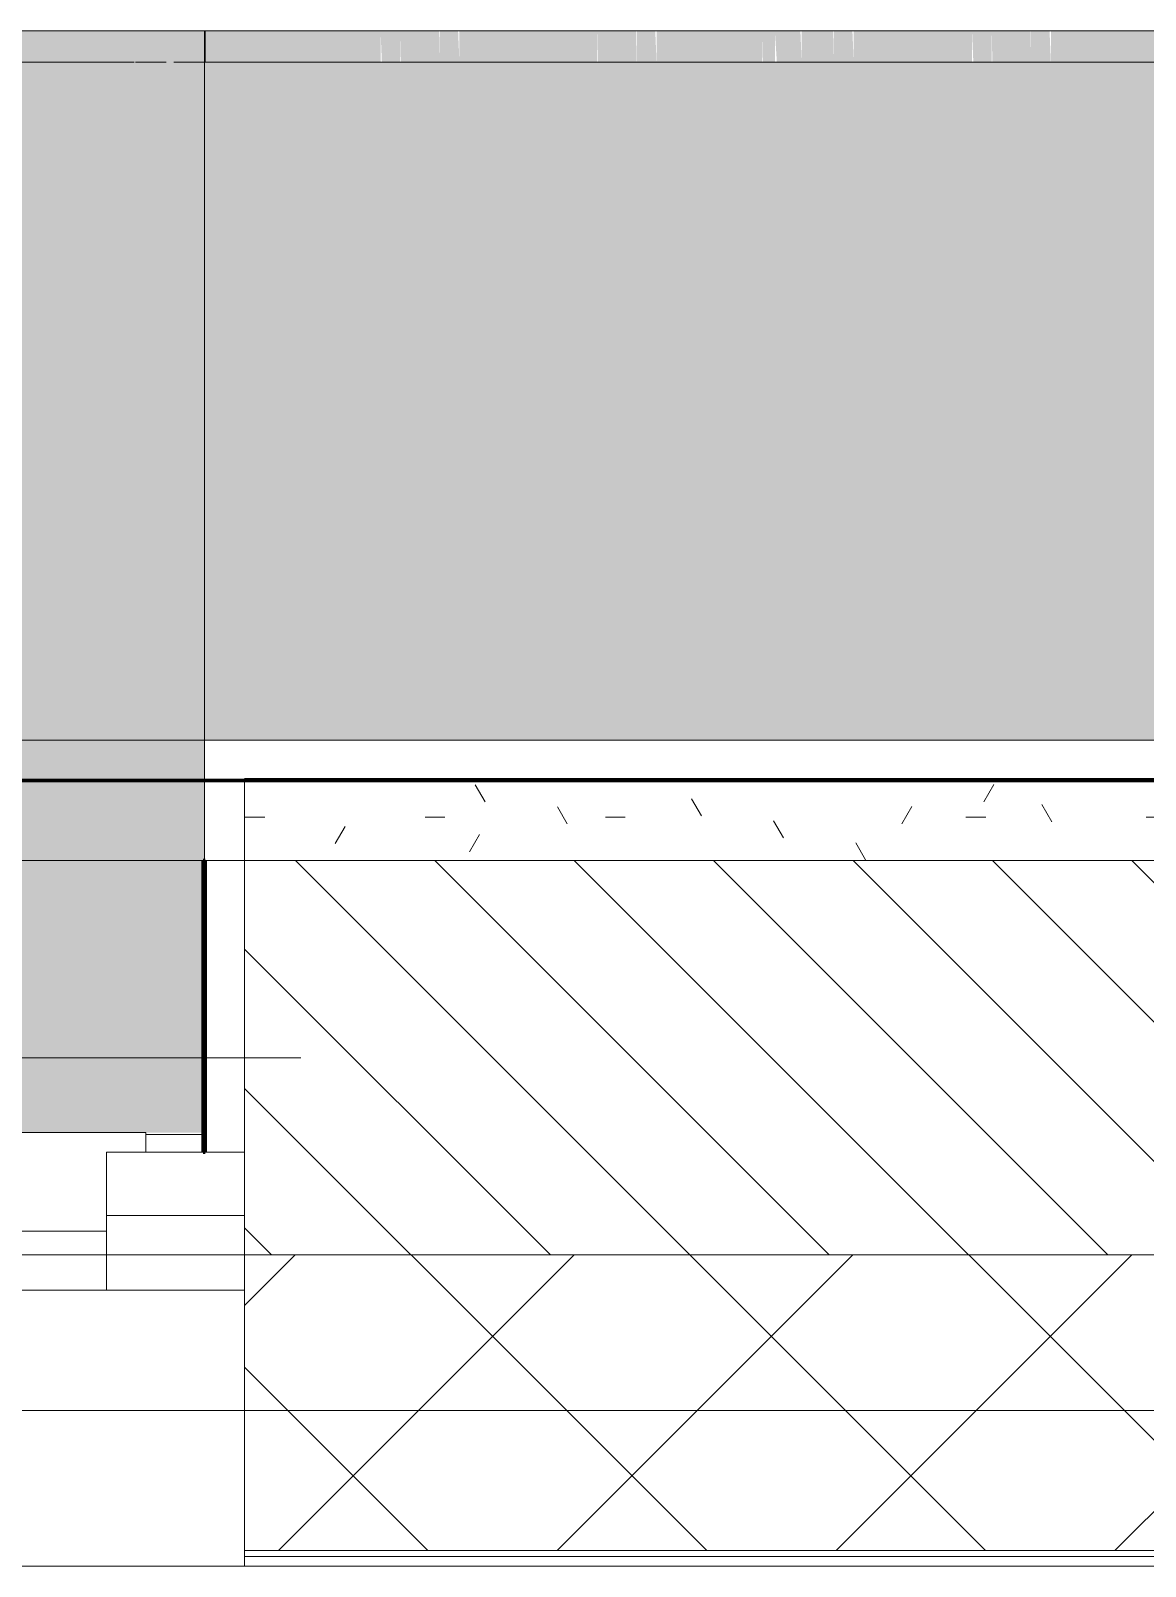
# Model space of a CAD drawing. Header units: millimetres. Extents: x -4060 to 187734, y -8553 to 29000.
# Drawn here: x 27202 to 27767, y -258 to 521 of the extents above; entities that cross this region are included whole.
import ezdxf

# ---------------------------------------------------------------- set-up
doc = ezdxf.new("R2010")
doc.units = ezdxf.units.MM
doc.linetypes.add('Осевая', pattern=[3175, 635, -476.25, 1587.5, -476.25])
for name, color, linetype, lineweight in [('A-GLAZ', 7, 'Continuous', 9), ('A-GLAZ-1', 7, 'Continuous', 13), ('A-WALL', 7, 'Continuous', 9), ('I-WALL', 7, 'Continuous', 9), ('Оси-2', 7, 'Осевая', 9)]:
    doc.layers.add(name, color=color, linetype=linetype, lineweight=lineweight)
for name, color, linetype, lineweight, true_color in [('A-WALL-1', 7, 'Continuous', 9, 0xc0c0c0), ('I-WALL-17', 7, 'Continuous', 80, 0xffd2ff), ('I-WALL-4', 7, 'Continuous', 9, 0xc0c0c0), ('I-WALL-5', 7, 'Continuous', 9, 0xcbc7bf), ('I-WALL-7', 7, 'Continuous', 80, 0xff80c0), ('I-WALL-9', 7, 'Continuous', 53, 0xeaa7bf), ('S-WALL-ANLY', 7, 'Continuous', 13, 0x008040), ('S-WALL-ANLY-1', 7, 'Continuous', 5, 0x008040), ('Знаки-2', 9, 'Continuous', 9, 0x808080), ('Знаки-3', 7, 'Continuous', 9, 0xd1cabb), ('Знаки-5', 7, 'Continuous', 9, 0xc1bbaf), ('Знаки-6', 7, 'Continuous', 9, 0xaba79f), ('Знаки-7', 7, 'Continuous', 9, 0xd5cdbe), ('Знаки-8', 7, 'Continuous', 9, 0xccc5b7), ('Знаки-9', 7, 'Continuous', 9, 0xd4ccbd)]:
    doc.layers.add(name, color=color, linetype=linetype, lineweight=lineweight, true_color=true_color)
doc.layers.add('Знаки-4', color=7, linetype='Continuous', lineweight=9, transparency=0.5)

# ---------------------------------------------------------------- blocks, each defined once
blk = doc.blocks.new('120_Окно_СКБ_1Ст - 120_Окно_СКБ_1Ст 900х2500_h_-V54-План отделки стен 1 этажа в осях 1-12')
at = {"layer": 'A-GLAZ'}
for p, q in [((450, -57), (-450, -57)), ((-430, -127), (-400, -127))]:
    blk.add_line(p, q, dxfattribs=at)
at = {"layer": 'A-GLAZ-1'}
for p, q in [((-450, -127), (-450, -57)), ((-450, -57), (-380, -57)), ((-380, -57), (-380, -127)), ((380, -87), (-380, -87)), ((-380, -87), (-380, -127)), ((-380, -127), (-450, -127)), ((-380, -127), (-400, -127)), ((-400, -127), (-400, -137)), ((-400, -137), (400, -137)), ((400, -137), (-400, -137))]:
    blk.add_line(p, q, dxfattribs=at)
blk = doc.blocks.new('Зашивка радиатора_ с перфорацией М1 - Зашивка радиатора_ с перфорацией М1-V83-План отделки стен 1 этажа в осях 1-12')
at = {"layer": 'Знаки-4'}
blk.add_hatch(color=256, dxfattribs=at).paths.add_polyline_path([(399.74, 380), (399.74, 379), (-430, 379), (-430, 180), (430, 180), (429.74, 380)])
h = blk.add_hatch(color=256, dxfattribs=at)
h.paths.add_polyline_path([(430.24, 180), (-430, 180), (-430, -163.94), (430, -163.94), (430.24, 131.84)])
h.paths.add_polyline_path([(-102.75, 90.35), (-97.69, 88.97), (-94.09, 85.35), (-92.75, 80.35), (-94.09, 75.35), (-97.75, 71.69), (-102.75, 70.35), (-107.75, 71.69), (-111.41, 75.35), (-112.75, 80.35), (-111.24, 85.57), (-107.75, 89.02), (-105.34, 90.01)])
h.paths.add_polyline_path([(-206.5, 90.35), (-201.5, 89.02), (-197.84, 85.35), (-196.5, 80.35), (-197.84, 75.35), (-201.5, 71.69), (-206.5, 70.35), (-211.5, 71.69), (-215.16, 75.35), (-216.5, 80.35), (-215.16, 85.35), (-211.5, 89.02), (-209.09, 90.01)])
h.paths.add_polyline_path([(1, 90.35), (6, 89.02), (9.66, 85.35), (11, 80.35), (9.66, 75.35), (6, 71.69), (1, 70.35), (-4, 71.69), (-7.66, 75.35), (-9, 80.35), (-7.66, 85.35), (-4, 89.02), (-1.59, 90.01)])
h.paths.add_polyline_path([(104.75, 90.35), (109.75, 89.02), (113.41, 85.35), (114.75, 80.35), (113.41, 75.35), (109.75, 71.69), (104.75, 70.35), (99.75, 71.69), (96.09, 75.35), (94.75, 80.35), (96.09, 85.35), (99.75, 89.02), (102.16, 90.01)])
h.paths.add_polyline_path([(208.5, 90.35), (213.5, 89.02), (217.16, 85.35), (218.5, 80.35), (217.16, 75.35), (213.5, 71.69), (208.5, 70.35), (203.5, 71.69), (199.84, 75.35), (198.5, 80.35), (199.84, 85.35), (203.5, 89.02), (205.91, 90.01)])
h.paths.add_polyline_path([(-310.25, 90.35), (-305.25, 89.02), (-301.59, 85.35), (-300.25, 80.35), (-301.59, 75.35), (-305.25, 71.69), (-310.25, 70.35), (-315.25, 71.69), (-318.91, 75.35), (-320.25, 80.35), (-318.91, 85.35), (-315.25, 89.02), (-312.84, 90.01)])
h.paths.add_polyline_path([(312.25, 90.35), (317.25, 89.02), (320.91, 85.35), (322.25, 80.35), (320.91, 75.35), (316.96, 71.57), (312.25, 70.35), (307.25, 71.69), (303.59, 75.35), (302.25, 80.35), (303.82, 85.65), (307.25, 89.02), (309.66, 90.01)])
h.paths.add_polyline_path([(-310.25, -59.65), (-305.25, -60.98), (-301.59, -64.65), (-300.25, -69.65), (-301.59, -74.65), (-305.25, -78.31), (-310.25, -79.65), (-315.25, -78.31), (-318.91, -74.65), (-320.25, -69.65), (-318.91, -64.65), (-315.25, -60.98), (-312.84, -59.99)])
h.paths.add_polyline_path([(-206.5, -59.65), (-201.5, -60.98), (-197.84, -64.65), (-196.5, -69.65), (-197.84, -74.65), (-201.5, -78.31), (-206.5, -79.65), (-211.81, -78.07), (-215.16, -74.65), (-216.5, -69.65), (-215.16, -64.65), (-211.5, -60.98), (-209.09, -59.99)])
h.paths.add_polyline_path([(-102.75, -59.65), (-97.75, -60.98), (-94.09, -64.65), (-92.75, -69.65), (-94.09, -74.65), (-97.75, -78.31), (-102.75, -79.65), (-108.06, -78.07), (-111.41, -74.65), (-112.75, -69.65), (-111.24, -64.43), (-107.75, -60.98), (-105.34, -59.99)])
h.paths.add_polyline_path([(208.5, -59.65), (213.5, -60.98), (217.16, -64.65), (218.5, -69.65), (217.16, -74.65), (213.5, -78.31), (208.5, -79.65), (203.5, -78.31), (199.84, -74.65), (198.5, -69.65), (199.84, -64.65), (203.5, -60.98), (205.91, -59.99)])
h.paths.add_polyline_path([(312.25, -59.65), (317.25, -60.98), (320.91, -64.65), (322.25, -69.65), (320.91, -74.65), (317.25, -78.31), (312.25, -79.65), (307.25, -78.31), (303.33, -74.02), (302.25, -69.65), (303.59, -64.65), (307.25, -60.98), (309.66, -59.99)])
h.paths.add_polyline_path([(1, -59.65), (6, -60.98), (9.66, -64.65), (11, -69.65), (9.66, -74.65), (6, -78.31), (1, -79.65), (-4, -78.31), (-7.66, -74.65), (-9, -69.65), (-7.66, -64.65), (-4, -60.98), (-1.59, -59.99)])
h.paths.add_polyline_path([(104.75, -59.65), (109.75, -60.98), (113.41, -64.65), (114.75, -69.65), (113.41, -74.65), (109.75, -78.31), (104.75, -79.65), (99.75, -78.31), (96.09, -74.65), (94.75, -69.65), (96.09, -64.65), (99.75, -60.98), (102.16, -59.99)])
h = blk.add_hatch(color=256, dxfattribs=at)
h.paths.add_polyline_path([(221, -163.94), (221, -179.94), (281, -179.94), (281, -163.94), (228.42, -163.94)])
h.paths.add_polyline_path([(-361.24, -163.94), (-430, -163.94), (-430, -179.94), (-319, -179.94), (-319.91, -163.94)])
h.paths.add_polyline_path([(413.05, -163.94), (321, -163.94), (321.91, -179.94), (430, -179.68), (430, -163.94), (413.63, -163.94)])
h.paths.add_polyline_path([(-219, -163.94), (-279, -163.94), (-279, -179.94), (-219, -179.94)])
h.paths.add_polyline_path([(-179, -163.94), (-179, -179.94), (-119, -179.94), (-119, -163.94)])
h.paths.add_polyline_path([(-79, -163.94), (-79, -179.94), (-19, -179.94), (-19, -163.94), (-26.33, -163.94)])
h.paths.add_polyline_path([(21, -163.94), (21, -179.94), (81, -179.94), (81, -163.94), (58.59, -163.94)])
h.paths.add_polyline_path([(121, -163.94), (121, -179.94), (181, -179.94), (181, -163.94), (143.51, -163.94)])
at = {"layer": 'Знаки-2'}
for p, q in [((-400.26, 380), (-430, 380)), ((-430, 380), (-430, 180)), ((-430, 180), (430, 180)), ((430.24, 180), (-430, 180)), ((-430, 180), (-430, -179.94)), ((-430, -179.94), (430.24, -179.94))]:
    blk.add_line(p, q, dxfattribs=at)
at = {"layer": 'Знаки-5'}
for p, q in [((430, 180), (-430, 180)), ((-430, -179.94), (-430, 180)), ((-430, 180), (430, 180)), ((-414.4, -163.94), (-430, -163.94)), ((-430, -163.94), (-430, -179.94)), ((-394.88, -163.94), (-410.55, -163.94)), ((-319, -163.94), (-394.34, -163.94)), ((-430, -179.94), (-319, -179.94))]:
    blk.add_line(p, q, dxfattribs=at)
at = {"layer": 'Знаки-6'}
for p, q in [((-430, 180), (-430, 380)), ((-430, 380), (-400.26, 380)), ((-430, -163.94), (-414.4, -163.94)), ((-410.55, -163.94), (-394.88, -163.94)), ((-394.34, -163.94), (394.87, -163.94)), ((430.24, -179.94), (-430, -179.94)), ((430, -179.94), (-430, -179.94))]:
    blk.add_line(p, q, dxfattribs=at)
at = {"layer": 'Знаки-8'}
blk.add_line((-430, -163.94), (-430, -179.94), dxfattribs=at)
blk = doc.blocks.new('Зашивка радиатора_ с перфорацией М2 - Зашивка радиатора_ с перфорацией М2-30938472-План отделки стен 1 этажа в осях 1-12')
at = {"layer": 'Знаки-4'}
for points in [[(-429.52, 180), (-429.52, -163.94), (610, -163.94), (610.24, 180), (-259.83, 180)], [(203.59, -163.94), (191, -163.94), (191.34, -179.94), (211, -179.94), (210.66, -163.94), (206, -163.94)], [(283.68, -163.94), (281, -163.94), (281.68, -179.94), (291, -179.94), (291, -163.94), (286.86, -163.94)], [(303.59, -163.94), (291, -163.94), (291.34, -179.94), (307.39, -179.94), (307.39, -163.94), (306, -163.94)], [(310.66, -163.94), (307.39, -163.94), (308.07, -179.94), (311, -179.94), (311, -163.94)], [(314.8, -163.94), (311, -163.94), (311, -179.94), (321, -179.94), (319.98, -163.94), (315.14, -163.94)], [(321, -163.94), (321, -179.94), (327.39, -179.94), (327.05, -163.94), (322.39, -163.94)], [(403.59, -163.94), (391, -163.94), (391.34, -179.94), (411, -179.94), (410.66, -163.94), (406, -163.94)], [(492.34, -163.94), (491, -163.94), (491.34, -179.94), (511, -179.94), (510.66, -163.94), (493.93, -163.94)]]:
    blk.add_hatch(color=256, dxfattribs=at).paths.add_polyline_path(points)
h = blk.add_hatch(color=256, dxfattribs=at)
h.paths.add_polyline_path([(164.75, -163.94), (121, -163.94), (121, -179.94), (181, -179.94), (181, -163.94)])
h.paths.add_polyline_path([(589.33, -163.94), (521, -163.94), (521, -179.94), (610, -179.94), (610, -163.94)])
h.paths.add_polyline_path([(-429.52, -163.94), (-429.52, -179.94), (-319, -179.94), (-319, -163.94)])
h.paths.add_polyline_path([(-279, -163.94), (-279, -179.94), (-219, -179.94), (-219, -163.94), (-259.83, -163.94)])
h.paths.add_polyline_path([(481, -163.94), (421, -163.94), (421, -179.94), (481, -179.94)])
h.paths.add_polyline_path([(381, -163.94), (327.39, -163.94), (327.39, -179.94), (381, -179.94)])
h.paths.add_polyline_path([(-179, -163.94), (-179, -179.94), (-119, -179.94), (-119, -163.94)])
h.paths.add_polyline_path([(-79, -163.94), (-79, -179.94), (-19, -179.94), (-19, -163.94)])
h.paths.add_polyline_path([(281, -163.94), (221, -163.94), (221, -179.94), (281, -179.94)])
h.paths.add_polyline_path([(21, -163.94), (21, -179.94), (81, -179.94), (81, -163.94), (79.83, -163.94)])
h = blk.add_hatch(color=256, dxfattribs=at)
h.paths.add_polyline_path([(215.14, -163.94), (211, -163.94), (211, -179.94), (221, -179.94), (220.32, -163.94), (218.32, -163.94)])
h.paths.add_polyline_path([(186.86, -163.94), (181, -163.94), (181.68, -179.94), (191, -179.94), (191, -163.94)])
h = blk.add_hatch(color=256, dxfattribs=at)
h.paths.add_polyline_path([(386.86, -163.94), (381, -163.94), (381.68, -179.94), (391, -179.94), (391, -163.94)])
h.paths.add_polyline_path([(420.32, -163.94), (411, -163.94), (411, -179.94), (421, -179.94), (421, -163.94)])
h = blk.add_hatch(color=256, dxfattribs=at)
h.paths.add_polyline_path([(515.14, -163.94), (511, -163.94), (511, -179.94), (521, -179.94), (520.32, -163.94), (518.32, -163.94)])
h.paths.add_polyline_path([(491, -163.94), (481, -163.94), (481.68, -179.94), (491, -179.94)])
at = {"layer": 'Знаки-2'}
for p, q in [((610.24, 180), (-430, 180)), ((610.24, -179.94), (610.24, 180)), ((-430, -179.94), (610.24, -179.94))]:
    blk.add_line(p, q, dxfattribs=at)
at = {"layer": 'Знаки-3'}
for p, q in [((191, -163.94), (181.68, -163.94)), ((191, -163.94), (195.81, -163.94)), ((195.81, -163.94), (191, -163.94)), ((196, -163.94), (206, -163.94)), ((206, -163.94), (196, -163.94)), ((206.19, -163.94), (211, -163.94)), ((211, -163.94), (206.19, -163.94)), ((220.32, -163.94), (211, -163.94)), ((291, -163.94), (281.68, -163.94)), ((291, -163.94), (295.81, -163.94)), ((295.81, -163.94), (291, -163.94)), ((296, -163.94), (306, -163.94)), ((306, -163.94), (296, -163.94)), ((306.19, -163.94), (307.44, -163.94)), ((307.44, -163.94), (306.19, -163.94)), ((308.8, -163.94), (310.35, -163.94)), ((310.35, -163.94), (308.8, -163.94)), ((311, -163.94), (314.84, -163.94)), ((314.84, -163.94), (311, -163.94)), ((315.14, -163.94), (317.5, -163.94)), ((317.5, -163.94), (315.14, -163.94)), ((318.32, -163.94), (320.07, -163.94)), ((320.07, -163.94), (318.32, -163.94)), ((320.32, -163.94), (321, -163.94)), ((321, -163.94), (320.32, -163.94)), ((391, -163.94), (381.68, -163.94)), ((391, -163.94), (395.81, -163.94)), ((395.81, -163.94), (391, -163.94)), ((396, -163.94), (406, -163.94)), ((406, -163.94), (396, -163.94)), ((406.19, -163.94), (411, -163.94)), ((411, -163.94), (406.19, -163.94)), ((419.5, -163.94), (411, -163.94)), ((491, -163.94), (481.68, -163.94)), ((491, -163.94), (495.81, -163.94)), ((495.81, -163.94), (491, -163.94)), ((496, -163.94), (506, -163.94)), ((506, -163.94), (496, -163.94)), ((506.19, -163.94), (511, -163.94)), ((511, -163.94), (506.19, -163.94)), ((520.32, -163.94), (511, -163.94)), ((181.68, -179.94), (191, -179.94)), ((191, -179.94), (195.81, -179.94)), ((195.81, -179.94), (191, -179.94)), ((196, -179.94), (206, -179.94)), ((206, -179.94), (196, -179.94)), ((206.19, -179.94), (211, -179.94)), ((211, -179.94), (206.19, -179.94)), ((211, -179.94), (220.32, -179.94)), ((281.68, -179.94), (291, -179.94)), ((291, -179.94), (295.81, -179.94)), ((295.81, -179.94), (291, -179.94)), ((296, -179.94), (306, -179.94)), ((306, -179.94), (296, -179.94)), ((306.19, -179.94), (307.44, -179.94)), ((307.44, -179.94), (306.19, -179.94)), ((308.8, -179.94), (310.35, -179.94)), ((310.35, -179.94), (308.8, -179.94)), ((311, -179.94), (314.84, -179.94)), ((314.84, -179.94), (311, -179.94)), ((315.14, -179.94), (317.5, -179.94)), ((317.5, -179.94), (315.14, -179.94)), ((318.32, -179.94), (320.07, -179.94)), ((320.07, -179.94), (318.32, -179.94)), ((320.32, -179.94), (321, -179.94)), ((321, -179.94), (320.32, -179.94)), ((381.68, -179.94), (391, -179.94)), ((391, -179.94), (395.81, -179.94)), ((395.81, -179.94), (391, -179.94)), ((396, -179.94), (406, -179.94)), ((406, -179.94), (396, -179.94)), ((406.19, -179.94), (411, -179.94)), ((411, -179.94), (406.19, -179.94)), ((411, -179.94), (419.5, -179.94)), ((481.68, -179.94), (491, -179.94)), ((491, -179.94), (495.81, -179.94)), ((495.81, -179.94), (491, -179.94)), ((496, -179.94), (506, -179.94)), ((506, -179.94), (496, -179.94)), ((506.19, -179.94), (511, -179.94)), ((511, -179.94), (506.19, -179.94)), ((511, -179.94), (520.32, -179.94))]:
    blk.add_line(p, q, dxfattribs=at)
at = {"layer": 'Знаки-5'}
for p, q in [((610.24, 180), (610.24, -179.94)), ((181, -163.94), (121, -163.94)), ((181, -163.94), (211, -163.94)), ((221, -163.94), (181, -163.94)), ((211, -163.94), (221, -163.94)), ((281, -163.94), (221, -163.94)), ((281, -163.94), (321, -163.94)), ((321, -163.94), (281, -163.94)), ((321.03, -163.94), (327.39, -163.94)), ((327.39, -163.94), (321.03, -163.94)), ((381, -163.94), (327.39, -163.94)), ((381, -163.94), (391, -163.94)), ((391, -163.94), (381, -163.94)), ((391, -163.94), (401, -163.94)), ((409.66, -163.94), (391, -163.94)), ((401, -163.94), (409.66, -163.94)), ((409.66, -163.94), (411, -163.94)), ((411, -163.94), (409.66, -163.94)), ((411, -163.94), (421, -163.94)), ((421, -163.94), (411, -163.94)), ((481, -163.94), (421, -163.94)), ((481, -163.94), (521, -163.94)), ((521, -163.94), (481, -163.94)), ((610, -163.94), (521, -163.94)), ((610, -163.94), (610, -179.94)), ((121, -179.94), (181, -179.94)), ((181, -179.94), (221, -179.94)), ((221, -179.94), (181, -179.94)), ((221, -179.94), (281, -179.94)), ((281, -179.94), (321, -179.94)), ((321, -179.94), (281, -179.94)), ((321.03, -179.94), (327.39, -179.94)), ((327.39, -179.94), (321.03, -179.94)), ((327.39, -179.94), (381, -179.94)), ((381, -179.94), (391, -179.94)), ((391, -179.94), (381, -179.94)), ((391, -179.94), (411, -179.94)), ((403.59, -179.94), (391, -179.94)), ((411, -179.94), (403.59, -179.94)), ((411, -179.94), (421, -179.94)), ((421, -179.94), (411, -179.94)), ((421, -179.94), (481, -179.94)), ((481, -179.94), (521, -179.94)), ((521, -179.94), (481, -179.94)), ((521, -179.94), (610, -179.94))]:
    blk.add_line(p, q, dxfattribs=at)
at = {"layer": 'Знаки-6'}
for p, q in [((-429.52, 180), (610.24, 180)), ((-429.52, -163.94), (610, -163.94)), ((610, -179.94), (610, -163.94)), ((610.24, -179.94), (-429.52, -179.94)), ((610, -179.94), (-429.52, -179.94))]:
    blk.add_line(p, q, dxfattribs=at)
at = {"layer": 'Знаки-7'}
for p, q in [((195.82, -163.94), (192.34, -163.94)), ((206, -163.94), (196, -163.94)), ((209.66, -163.94), (206.18, -163.94)), ((395.82, -163.94), (392.34, -163.94)), ((406, -163.94), (396, -163.94)), ((409.66, -163.94), (406.18, -163.94)), ((495.82, -163.94), (492.34, -163.94)), ((506, -163.94), (496, -163.94)), ((509.66, -163.94), (506.18, -163.94)), ((192.34, -179.94), (195.82, -179.94)), ((196, -179.94), (206, -179.94)), ((206.18, -179.94), (209.66, -179.94)), ((392.34, -179.94), (395.82, -179.94)), ((396, -179.94), (406, -179.94)), ((406.18, -179.94), (409.66, -179.94)), ((492.34, -179.94), (495.82, -179.94)), ((496, -179.94), (506, -179.94)), ((506.18, -179.94), (509.66, -179.94))]:
    blk.add_line(p, q, dxfattribs=at)
at = {"layer": 'Знаки-8'}
for p, q in [((181, -163.94), (191, -163.94)), ((191, -163.94), (181, -163.94)), ((191, -163.94), (191.34, -163.94)), ((195.81, -163.94), (191, -163.94)), ((191.34, -163.94), (195.81, -163.94)), ((196, -163.94), (201, -163.94)), ((198.41, -163.94), (196, -163.94)), ((206, -163.94), (198.41, -163.94)), ((201, -163.94), (206, -163.94)), ((206.19, -163.94), (210.66, -163.94)), ((208.07, -163.94), (206.19, -163.94)), ((211, -163.94), (208.07, -163.94)), ((210.66, -163.94), (211, -163.94)), ((211, -163.94), (221, -163.94)), ((221, -163.94), (211, -163.94)), ((281, -163.94), (286.86, -163.94)), ((307.44, -163.94), (281, -163.94)), ((286.86, -163.94), (307.44, -163.94)), ((307.39, -163.94), (310.32, -163.94)), ((310.32, -163.94), (307.39, -163.94)), ((310.95, -163.94), (314.8, -163.94)), ((314.8, -163.94), (310.95, -163.94)), ((315.14, -163.94), (317.39, -163.94)), ((317.39, -163.94), (315.14, -163.94)), ((318.33, -163.94), (319.98, -163.94)), ((319.98, -163.94), (318.33, -163.94)), ((326.05, -163.94), (321, -163.94)), ((381, -163.94), (391, -163.94)), ((381.68, -163.94), (381, -163.94)), ((391, -163.94), (381.68, -163.94)), ((392.28, -163.94), (395.82, -163.94)), ((395.82, -163.94), (392.28, -163.94)), ((396, -163.94), (406, -163.94)), ((406, -163.94), (396, -163.94)), ((406.18, -163.94), (409.72, -163.94)), ((409.72, -163.94), (406.18, -163.94)), ((411, -163.94), (421, -163.94)), ((421, -163.94), (411, -163.94)), ((481, -163.94), (491, -163.94)), ((491, -163.94), (481, -163.94)), ((491, -163.94), (493.93, -163.94)), ((495.81, -163.94), (491, -163.94)), ((493.93, -163.94), (495.81, -163.94)), ((496, -163.94), (503.59, -163.94)), ((503.59, -163.94), (496, -163.94)), ((503.59, -163.94), (506, -163.94)), ((506, -163.94), (503.59, -163.94)), ((506.19, -163.94), (511, -163.94)), ((511, -163.94), (506.19, -163.94)), ((511, -163.94), (521, -163.94)), ((521, -163.94), (511, -163.94)), ((181, -179.94), (191, -179.94)), ((181.68, -179.94), (181, -179.94)), ((191, -179.94), (181.68, -179.94)), ((191, -179.94), (193.93, -179.94)), ((195.81, -179.94), (191, -179.94)), ((193.93, -179.94), (195.81, -179.94)), ((196, -179.94), (203.59, -179.94)), ((206, -179.94), (196, -179.94)), ((203.59, -179.94), (206, -179.94)), ((206.19, -179.94), (210.66, -179.94)), ((211, -179.94), (206.19, -179.94)), ((210.66, -179.94), (211, -179.94)), ((211, -179.94), (221, -179.94)), ((215.14, -179.94), (211, -179.94)), ((221, -179.94), (215.14, -179.94)), ((281, -179.94), (307.44, -179.94)), ((307.44, -179.94), (281, -179.94)), ((307.39, -179.94), (310.32, -179.94)), ((310.32, -179.94), (307.39, -179.94)), ((310.95, -179.94), (314.8, -179.94)), ((314.8, -179.94), (310.95, -179.94)), ((315.14, -179.94), (317.39, -179.94)), ((317.39, -179.94), (315.14, -179.94)), ((318.33, -179.94), (319.98, -179.94)), ((319.98, -179.94), (318.33, -179.94)), ((321, -179.94), (326.05, -179.94)), ((381, -179.94), (391, -179.94)), ((391, -179.94), (381, -179.94)), ((392.28, -179.94), (395.82, -179.94)), ((395.82, -179.94), (392.28, -179.94)), ((396, -179.94), (406, -179.94)), ((406, -179.94), (396, -179.94)), ((406.18, -179.94), (409.72, -179.94)), ((409.72, -179.94), (406.18, -179.94)), ((411, -179.94), (421, -179.94)), ((421, -179.94), (411, -179.94)), ((481, -179.94), (486.86, -179.94)), ((491, -179.94), (481, -179.94)), ((486.86, -179.94), (491, -179.94)), ((491, -179.94), (495.81, -179.94)), ((491.34, -179.94), (491, -179.94)), ((495.81, -179.94), (491.34, -179.94)), ((496, -179.94), (506, -179.94)), ((498.41, -179.94), (496, -179.94)), ((506, -179.94), (498.41, -179.94)), ((506.19, -179.94), (511, -179.94)), ((511, -179.94), (506.19, -179.94)), ((511, -179.94), (520.32, -179.94)), ((515.14, -179.94), (511, -179.94)), ((521, -179.94), (515.14, -179.94)), ((520.32, -179.94), (521, -179.94))]:
    blk.add_line(p, q, dxfattribs=at)
at = {"layer": 'Знаки-9'}
for p, q in [((192.28, -163.94), (195.82, -163.94)), ((195.82, -163.94), (192.28, -163.94)), ((196, -163.94), (206, -163.94)), ((206, -163.94), (196, -163.94)), ((206.18, -163.94), (209.72, -163.94)), ((209.72, -163.94), (206.18, -163.94)), ((295.82, -163.94), (292.34, -163.94)), ((306, -163.94), (296, -163.94)), ((307.39, -163.94), (306.18, -163.94)), ((309.66, -163.94), (311, -163.94)), ((311, -163.94), (309.66, -163.94)), ((314.8, -163.94), (311, -163.94)), ((317.39, -163.94), (315.14, -163.94)), ((319.98, -163.94), (318.32, -163.94)), ((392.28, -163.94), (395.82, -163.94)), ((395.82, -163.94), (392.28, -163.94)), ((396, -163.94), (406, -163.94)), ((406, -163.94), (396, -163.94)), ((406.18, -163.94), (409.72, -163.94)), ((409.72, -163.94), (406.18, -163.94)), ((492.28, -163.94), (495.82, -163.94)), ((495.82, -163.94), (492.28, -163.94)), ((496, -163.94), (501, -163.94)), ((501, -163.94), (496, -163.94)), ((501, -163.94), (506, -163.94)), ((506, -163.94), (501, -163.94)), ((506.18, -163.94), (509.72, -163.94)), ((509.72, -163.94), (506.18, -163.94)), ((192.28, -179.94), (195.82, -179.94)), ((195.82, -179.94), (192.28, -179.94)), ((196, -179.94), (206, -179.94)), ((206, -179.94), (196, -179.94)), ((206.18, -179.94), (209.72, -179.94)), ((209.72, -179.94), (206.18, -179.94)), ((292.34, -179.94), (295.82, -179.94)), ((296, -179.94), (306, -179.94)), ((306.18, -179.94), (307.39, -179.94)), ((309.66, -179.94), (311, -179.94)), ((311, -179.94), (309.66, -179.94)), ((311, -179.94), (314.8, -179.94)), ((315.14, -179.94), (317.39, -179.94)), ((318.32, -179.94), (319.98, -179.94)), ((392.28, -179.94), (395.82, -179.94)), ((395.82, -179.94), (392.28, -179.94)), ((396, -179.94), (406, -179.94)), ((406, -179.94), (396, -179.94)), ((406.18, -179.94), (409.72, -179.94)), ((409.72, -179.94), (406.18, -179.94)), ((492.28, -179.94), (495.82, -179.94)), ((495.82, -179.94), (492.28, -179.94)), ((496, -179.94), (506, -179.94)), ((501, -179.94), (496, -179.94)), ((506, -179.94), (501, -179.94)), ((506.18, -179.94), (509.72, -179.94)), ((509.72, -179.94), (506.18, -179.94))]:
    blk.add_line(p, q, dxfattribs=at)

msp = doc.modelspace()

# ---------------------------------------------------------------- hatches: boundary and pattern name
at = {"layer": 'A-WALL'}
h = msp.add_hatch(dxfattribs=at)
h.set_pattern_fill('FP_33', color=256, style=0, pattern_type=2)
h.set_pattern_definition([(135, (0, 0), (-35.35534, -35.35534), [])])
h.paths.add_polyline_path([(25435, -100), (25560, -100), (25560, 100), (25435, 100), (25435, -80)])
h.paths.add_polyline_path([(26410, -100), (26410, 100), (26160, 100), (26160, -100)])
h.paths.add_polyline_path([(22635, -100), (22635, 100), (22510, 100), (22510, -100)])
h.paths.add_polyline_path([(28309.74, -100), (28309.74, 100), (27310, 100), (27310, -100), (28159.82, -100)])
h.paths.add_polyline_path([(20710, -100), (20710, 100), (19360, 100), (19360, -100), (20007.83, -100)])
h.paths.add_polyline_path([(21610, -100), (21910, -100), (21910, 100), (21610, 100), (21610, -80)])
h.paths.add_polyline_path([(12160, -100), (12160, 100), (12010, 100), (12010, -100)])
h.paths.add_polyline_path([(16510, -100), (16660, -100), (16660, 100), (16510, 100), (16510, -98)])
h.paths.add_polyline_path([(14860, -100), (15610, -100), (15610, 100), (14860, 100), (14860, -80)])
h.paths.add_polyline_path([(6830, -100), (7660, -100), (7660, 100), (6830, 100), (6830, -80)])
h.paths.add_polyline_path([(9910, -100), (9910, 100), (9159.74, 99.99), (9159.74, -100)])
h = msp.add_hatch(dxfattribs=at)
h.set_pattern_fill('FP_8', color=256, style=0, pattern_type=2)
h.set_pattern_definition([(45, (0, 0), (-70.71068, 70.71068), []), (135, (0, 0), (-70.71068, -70.71068), [])])
h.paths.add_polyline_path([(36311.81, -250), (37090, -250), (37090, -100), (35970, -100), (35970, -250)])
h.paths.add_polyline_path([(29209.74, -250), (30210, -250), (30210, -100), (29209.74, -100), (29209.74, -207.1)])
h.paths.add_polyline_path([(38760, -250), (38760, -100), (37990, -100), (37990, -250)])
h.paths.add_polyline_path([(3510, -250), (3730, -250), (3730, -100), (-260, -100), (-260, -250), (986.52, -250)])
h.paths.add_polyline_path([(12760, -250), (12760, -100), (12010, -100), (12010, -250)])
h.paths.add_polyline_path([(14860, -250), (15610, -250), (15610, -100), (14860, -100), (14860, -242.78)])
h.paths.add_polyline_path([(16510, -250), (17260, -250), (17260, -100), (16510, -100), (16510, -238.67)])
h.paths.add_polyline_path([(19360, -250), (20710, -250), (20710, -100), (19360, -100), (19360, -231.59)])
h.paths.add_polyline_path([(33594.48, -250), (33870, -250), (33870, -100), (33010, -100), (33010, -250)])
h.paths.add_polyline_path([(21610, -250), (22635, -250), (22635, -100), (21610, -100), (21610, -225.99)])
h.paths.add_polyline_path([(25435, -250), (26410, -250), (26410, -100), (25435, -100), (25435, -216.48)])
h.paths.add_polyline_path([(27310, -250), (28309.74, -250), (28309.74, -100), (27310, -100), (27310, -211.82)])
h.paths.add_polyline_path([(6830, -250), (8259.74, -250), (8259.74, -100), (6830, -100)])
h.paths.add_polyline_path([(9159.74, -250), (9910, -250), (9910, -100), (9159.74, -100), (9159.74, -118)])
at = {"layer": 'I-WALL'}
h = msp.add_hatch(dxfattribs=at)
h.set_pattern_fill('FP_106', color=256, style=0, pattern_type=2)
h.set_pattern_definition([(0, (0, 0), (121.92, 30.48), [10.058, -81.382, 10.058, -81.382, -487.68]), (0, (0, 0), (121.92, 30.48), [-182.88, 10.058, -172.822, 10.058, -81.382, -213.36]), (0, (0, 0), (121.92, 30.48), [-457.2, 10.058, -50.902, 10.058, -142.342]), (120, (45.72, 15.24), (-87.356454, 90.345817), [10.058, -81.382, 10.058, -81.382, -487.68]), (120, (45.72, 15.24), (-87.356454, 90.345817), [-182.88, 10.058, -172.822, 10.058, -81.382, -213.36]), (120, (45.72, 15.24), (-87.356454, 90.345817), [-457.2, 10.058, -50.902, 10.058, -142.342]), (240, (60.96, 76.2), (-34.563546, -120.825817), [10.058, -81.382, 10.058, -81.382, -487.68]), (240, (60.96, 76.2), (-34.563546, -120.825817), [-182.88, 10.058, -172.822, 10.058, -81.382, -213.36]), (240, (60.96, 76.2), (-34.563546, -120.825817), [-457.2, 10.058, -50.902, 10.058, -142.342])])
h.paths.add_polyline_path([(28159.82, 100), (28309.74, 100), (28309.74, 140), (27310, 140), (27310, 100), (27820.15, 100)])

# ---------------------------------------------------------------- linework, layer by layer
at = {"layer": 'A-WALL'}
for p, q in [((28309.74, 140), (27310, 140)), ((28309.74, 100), (27310, 100)), ((26160, -100), (29209.74, -100)), ((27310, -250), (28309.74, -250)), ((27310, -253), (28309.74, -253))]:
    msp.add_line(p, q, dxfattribs=at)
at = {"layer": 'A-WALL-1'}
for p, q in [((27310, 100), (27310, -258)), ((21610, -258), (38760, -258))]:
    msp.add_line(p, q, dxfattribs=at)
at = {"layer": 'I-WALL-17'}
for p, q in [((27289, 100), (27289, -48)), ((27290, 100), (27289, 100)), ((27290, -48), (27290, 100)), ((27289, -48), (27290, -48))]:
    msp.add_line(p, q, dxfattribs=at)
at = {"layer": 'I-WALL-4'}
for p, q in [((27310, 140), (27310, 100)), ((27310, 100), (27290, 100)), ((27310, -48), (27310, 100)), ((27290, -48), (27310, -48)), ((27310, -80), (27240, -80))]:
    msp.add_line(p, q, dxfattribs=at)
at = {"layer": 'I-WALL-5'}
for p, q in [((26429.74, 140), (27310, 140)), ((27289, 100), (26353.5, 100))]:
    msp.add_line(p, q, dxfattribs=at)
at = {"layer": 'I-WALL-7'}
for p, q in [((28309.74, 141), (27310, 141)), ((27310, 141), (27310, 140))]:
    msp.add_line(p, q, dxfattribs=at)
at = {"layer": 'I-WALL-9'}
msp.add_line((26429.74, 141), (27310, 141), dxfattribs=at)
at = {"layer": 'S-WALL-ANLY'}
msp.add_line((27310, -179), (26410, -179), dxfattribs=at)
at = {"layer": 'S-WALL-ANLY-1'}
msp.add_line((27310, -179), (28309.74, -179), dxfattribs=at)
at = {"layer": 'Оси-2'}
msp.add_line((-760.23, 0), (35990, 0), dxfattribs=at)

# ---------------------------------------------------------------- block references
at = {"layer": 'A-GLAZ', "rotation": 180}
msp.add_blockref('120_Окно_СКБ_1Ст - 120_Окно_СКБ_1Ст 900х2500_h_-V54-План отделки стен 1 этажа в осях 1-12', (26860, -175), dxfattribs=at)
at = {"layer": 'Знаки-5', "rotation": 180}
for name, p in [('Зашивка радиатора_ с перфорацией М1 - Зашивка радиатора_ с перфорацией М1-V83-План отделки стен 1 этажа в осях 1-12', (26859.74, 341)), ('Зашивка радиатора_ с перфорацией М2 - Зашивка радиатора_ с перфорацией М2-30938472-План отделки стен 1 этажа в осях 1-12', (27899.98, 341))]:
    msp.add_blockref(name, p, dxfattribs=at)

doc.saveas('drawing.dxf')
